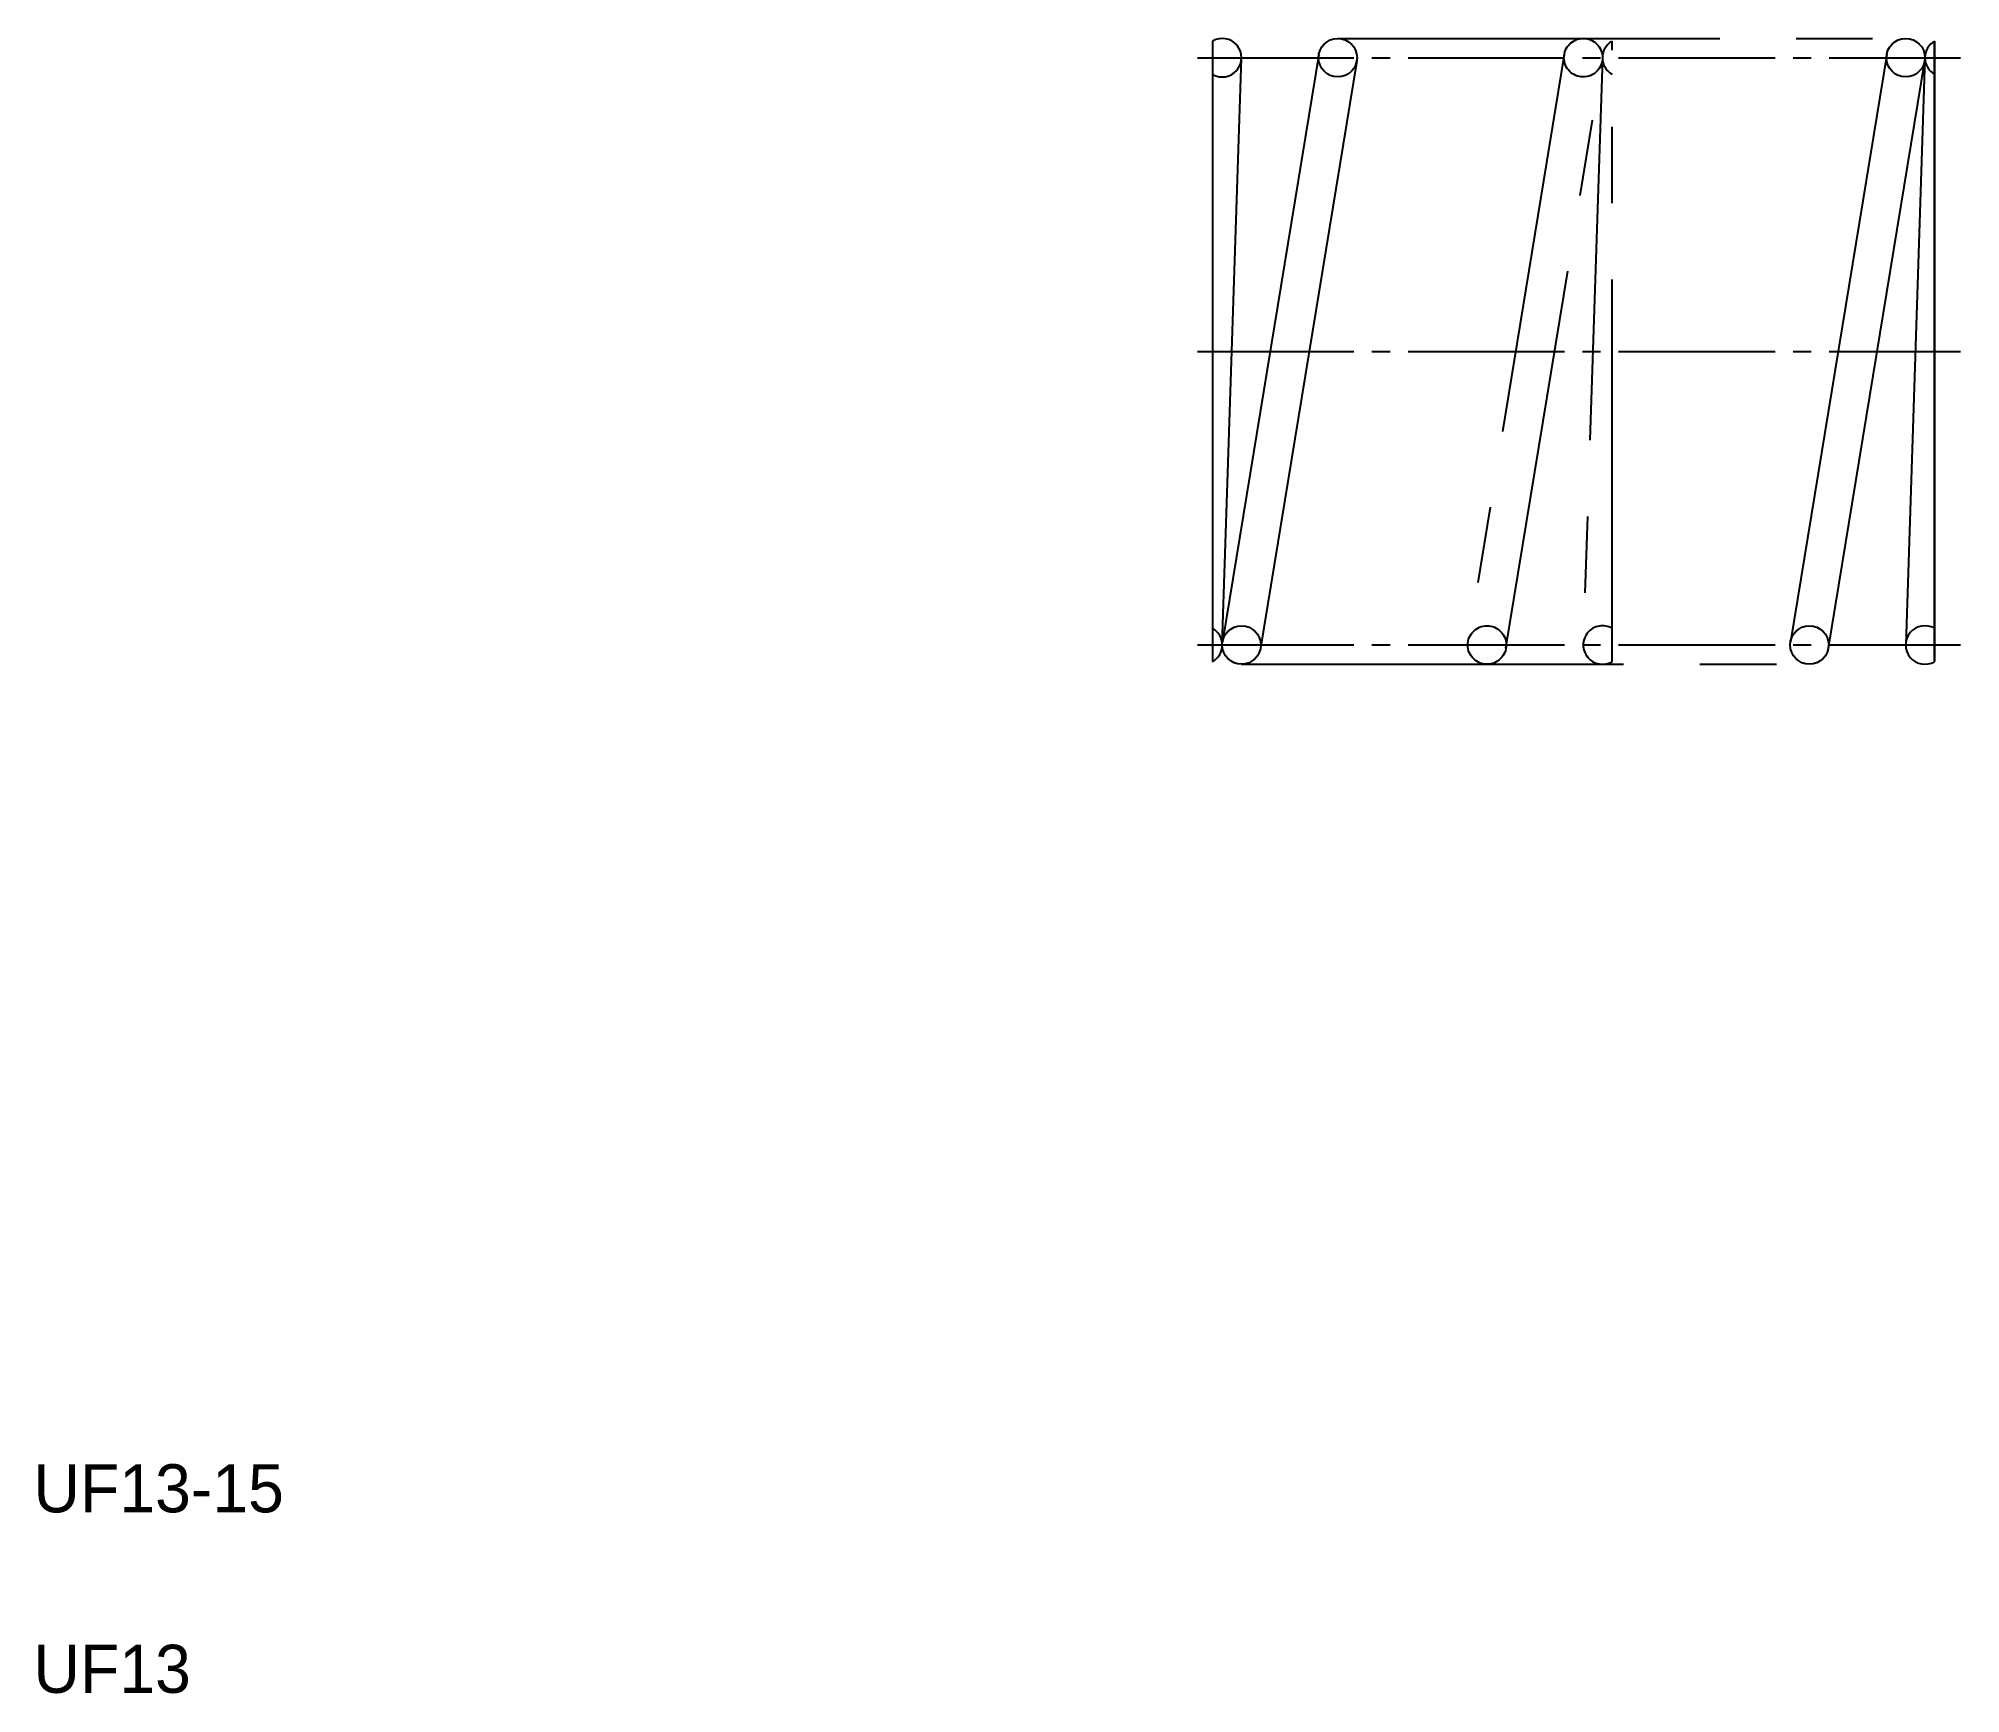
# Model space of a CAD drawing. Extents: x 2.6 to 42.5, y 2.5 to 36.9.
import ezdxf

# ---------------------------------------------------------------- set-up
doc = ezdxf.new("R2010")
doc.units = 0
doc.header["$LTSCALE"] = 0.25
doc.linetypes.add('CENTER', pattern=[17.5, 13, -1.5, 1.5, -1.5])
doc.linetypes.add('PHANTOM', pattern=[63.5, 31.75, -6.35, 6.35, -6.35, 6.35, -6.35])
doc.layers.get('0').update_dxf_attribs({"linetype": 'CONTINUOUS'})
doc.layers.add('CENTER', color=1, linetype='CENTER')

msp = doc.modelspace()

# ---------------------------------------------------------------- linework, layer by layer
for p, q in [((27, 36.814), (27, 23.922)), ((42, 36.814), (42, 23.922)), ((42, 23.922), (42, 36.814)), ((27.201, 24.281), (27.6, 36.455)), ((29.206, 36.533), (27.206, 24.333)), ((29.995, 36.403), (27.995, 24.203)), ((41.006, 36.533), (39.006, 24.333)), ((39.795, 24.203), (41.795, 36.403)), ((41.8, 36.455), (41.401, 24.281)), ((30.55, 23.868), (30.55, 23.868)), ((33.5, 23.868), (33.5, 23.868))]:
    msp.add_line(p, q)
at = {"color": 3, "linetype": 'PHANTOM'}
for p, q in [((29.6, 36.868), (41.4, 36.868)), ((35.3, 23.922), (35.3, 36.814)), ((34.306, 36.533), (32.306, 24.333)), ((33.095, 24.203), (35.095, 36.403)), ((35.1, 36.455), (34.701, 24.281)), ((27.6, 23.868), (39.4, 23.868))]:
    msp.add_line(p, q, dxfattribs=at)
for centre in [(29.6, 36.468), (41.4, 36.468), (27.6, 24.268), (39.4, 24.268)]:
    msp.add_circle(centre, 0.4)
for centre in [(34.7, 36.468), (32.7, 24.268)]:
    msp.add_circle(centre, 0.4, dxfattribs=at)
for centre, start, end in [((27.2, 36.468), 240, 120), ((42.2, 36.468), 120, 240), ((26.8, 24.268), 300, 60), ((41.8, 24.268), 60, 300)]:
    msp.add_arc(centre, 0.4, start, end)
for centre, start, end in [((35.5, 36.468), 120, 240), ((35.1, 24.268), 60, 300)]:
    msp.add_arc(centre, 0.4, start, end, dxfattribs=at)
at = {"layer": 'CENTER', "color": 1, "linetype": 'CENTER'}
for p, q in [((26.685, 36.468), (42.54, 36.468)), ((26.685, 30.368), (42.54, 30.368)), ((26.685, 24.268), (42.54, 24.268))]:
    msp.add_line(p, q, dxfattribs=at)

# ---------------------------------------------------------------- texts
for s, p in [('UF13-15', (2.5, 6.25)), ('UF13', (2.5, 2.5))]:
    msp.add_text(s, height=1).set_placement(p)

doc.saveas('drawing.dxf')
